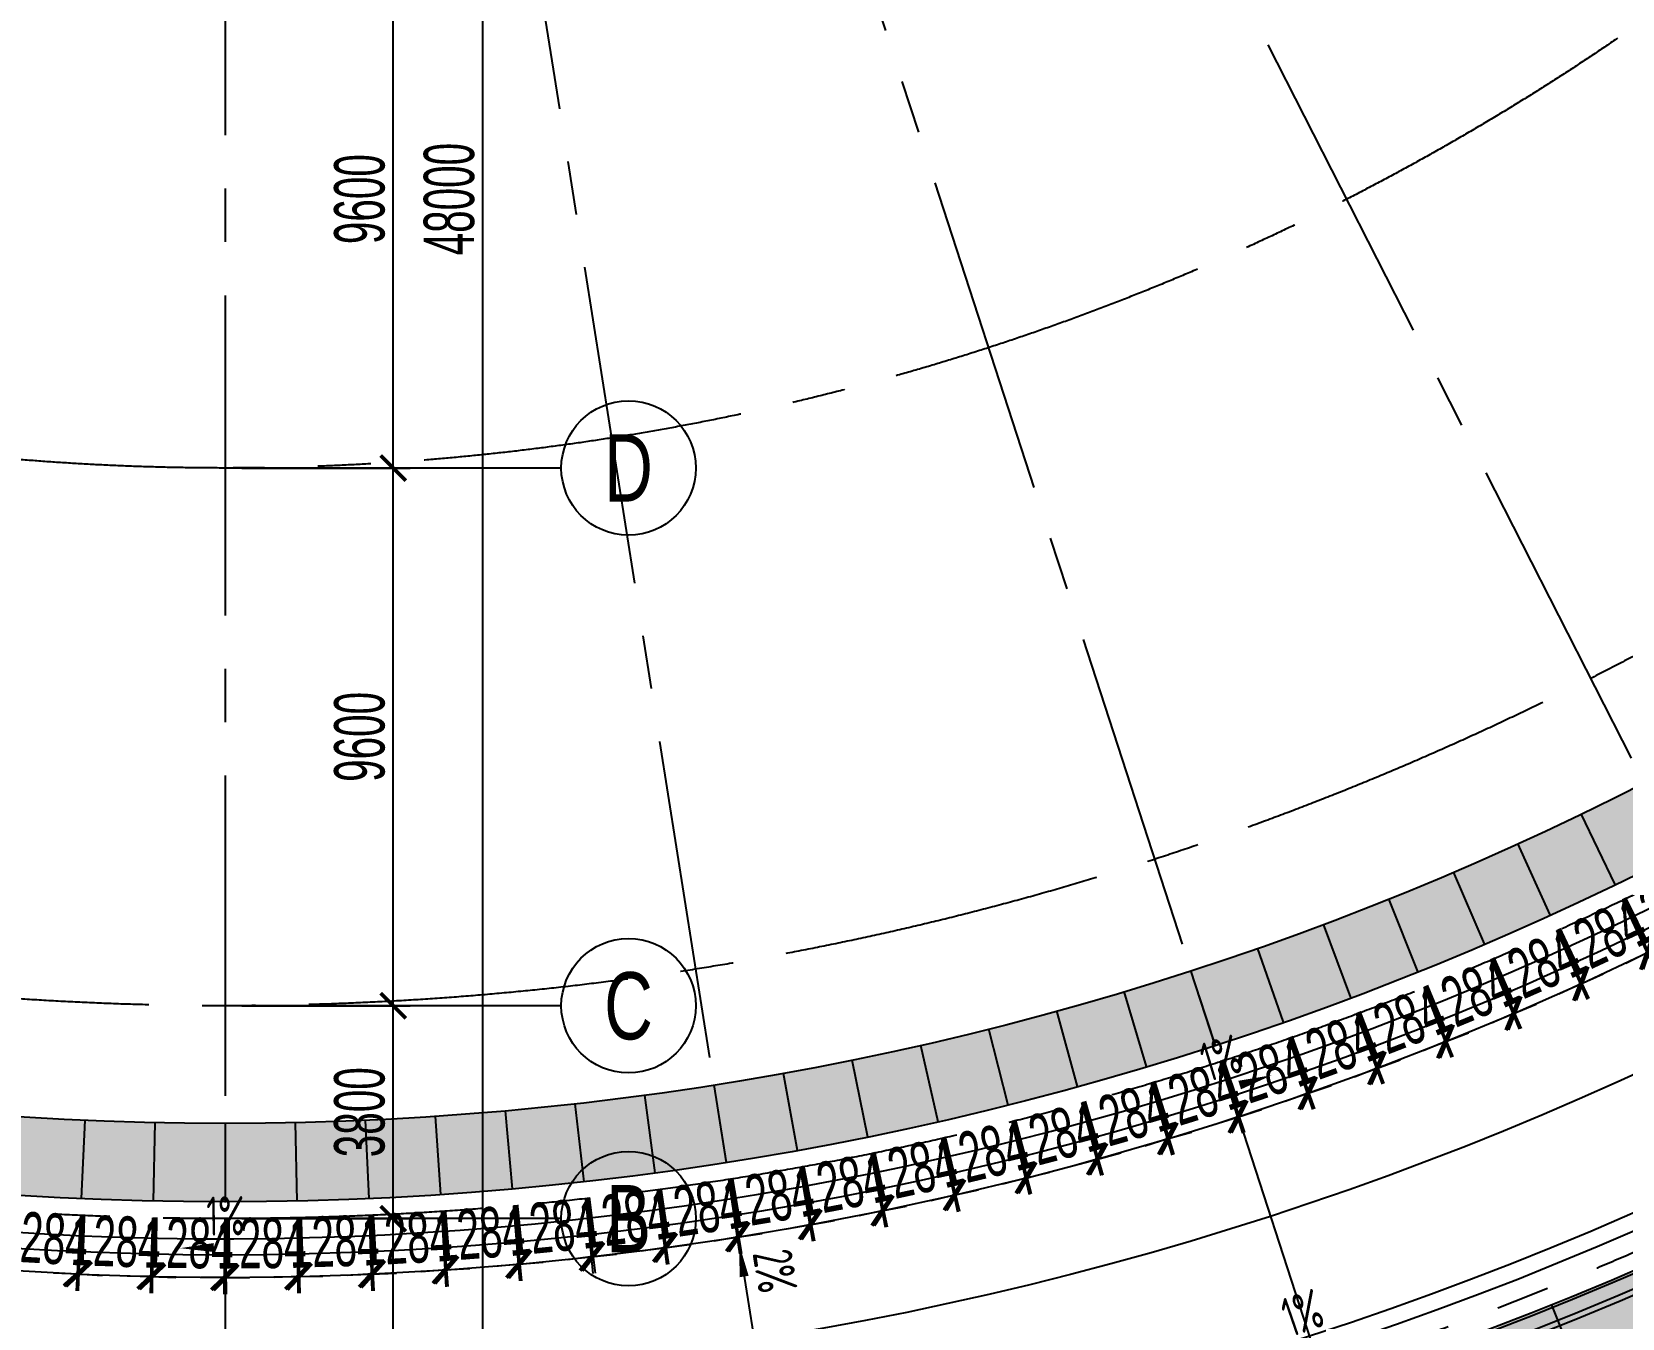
# Model space of a CAD drawing. Extents: x 104132 to 3338343, y -1228862 to 1409848.
# Drawn here: x 1757537 to 1785936, y 31216 to 54180 of the extents above; entities that cross this region are included whole.
import ezdxf
from ezdxf.enums import TextEntityAlignment as Align

# ---------------------------------------------------------------- set-up
doc = ezdxf.new("R2010")
doc.units = 0
doc.linetypes.add('CENTER', pattern=[50.8, 31.75, -6.35, 6.35, -6.35])
doc.linetypes.add('CENTER2', pattern=[28.575, 19.05, -3.175, 3.175, -3.175])
doc.layers.get('0').update_dxf_attribs({"color": 8})
doc.layers.get('Defpoints').update_dxf_attribs({"color": 8})
for name, color, linetype in [('#幕墙线-平面', 8, 'Continuous'), ('#标注', 8, 'Continuous'), ('#轴线', 8, 'CENTER2'), ('A-ROOF-DRAN', 8, 'Continuous'), ('DIM_SYMB', 8, 'Continuous'), ('DOTE', 8, 'CENTER'), ('IEL-FINE', 8, 'Continuous'), ('分水线', 8, 'Continuous'), ('女儿墙', 8, 'Continuous'), ('落水口', 8, 'Continuous')]:
    doc.layers.add(name, color=color, linetype=linetype)
doc.styles.add('JHZX', font='jrs.shx', dxfattribs={"width": 0.6, "bigfont": 'jhz.shx'})
doc.styles.add('XD2008', font='xd-hzs.shx', dxfattribs={"width": 0.7, "bigfont": 'xd-hztxt.shx'})
doc.dimstyles.new('JZBZ-300', dxfattribs={"dimscale": 300, "dimtxt": 3, "dimasz": 1.5, "dimexe": 1, "dimexo": 1, "dimgap": 0.5, "dimtad": 1, "dimdec": 0, "dimdsep": 46, "dimtxsty": 'JHZX', "dimblk1": 'ARCHTICK', "dimblk2": 'ARCHTICK', "dimsah": 1, "dimcen": 0, "dimclrd": 1, "dimclre": 1, "dimclrt": 2, "dimadec": 3, "dimazin": 2, "dimtfac": 1, "dimtdec": 0, "dimtix": 1, "dimtmove": 0, "dimatfit": 3, "dimfxl": 1, "dimtolj": 1, "dimlwd": -1, "dimlwe": -1, "dimarcsym": 1})

# ---------------------------------------------------------------- blocks, each defined once
blk = doc.blocks.new('_ARCHTICK')
at = {"color": 0, "linetype": 'ByBlock', "const_width": 0.15}
blk.add_lwpolyline([(-0.5, -0.5), (0.5, 0.5)], dxfattribs=at)
blk = doc.blocks.new('*D44')
at = {"layer": '#标注', "color": 1, "ltscale": 300, "transparency": 16777216}
for p, q in [((571768, -162646), (576372, -162646)), ((576072, -210646), (576072, -162646)), ((571768, -210646), (576372, -210646))]:
    blk.add_line(p, q, dxfattribs=at)
at = {"layer": 'Defpoints', "color": 0, "ltscale": 300, "transparency": 16777216}
for p in [(571468, -162646), (576072, -162646), (571468, -210646)]:
    blk.add_point(p, dxfattribs=at)
at = {"layer": '#标注', "color": 1, "ltscale": 300, "transparency": 16777216, "xscale": 450, "yscale": 450, "zscale": 450}
for p, rotation in [((576072, -162646), 90), ((576072, -210646), 270)]:
    blk.add_blockref('_ARCHTICK', p, dxfattribs=dict(at, rotation=rotation))
at = {"layer": '#标注', "color": 2, "ltscale": 300, "transparency": 16777216, "insert": (575472, -186646), "char_height": 900, "attachment_point": 5, "rotation": 90, "style": 'JHZX'}
blk.add_mtext('\\A1;48000', dxfattribs=at)
blk = doc.blocks.new('*D45')
at = {"layer": '#标注', "color": 1, "ltscale": 300, "transparency": 16777216}
for p, q in [((571768, -204846), (574772, -204846)), ((574472, -210646), (574472, -204846)), ((571768, -210646), (574772, -210646))]:
    blk.add_line(p, q, dxfattribs=at)
at = {"layer": 'Defpoints', "color": 0, "ltscale": 300, "transparency": 16777216}
for p in [(571468, -204846), (574472, -204846), (571468, -210646)]:
    blk.add_point(p, dxfattribs=at)
at = {"layer": '#标注', "color": 1, "ltscale": 300, "transparency": 16777216, "xscale": 450, "yscale": 450, "zscale": 450}
for p, rotation in [((574472, -204846), 90), ((574472, -210646), 270)]:
    blk.add_blockref('_ARCHTICK', p, dxfattribs=dict(at, rotation=rotation))
at = {"layer": '#标注', "color": 2, "ltscale": 300, "transparency": 16777216, "insert": (573872, -207746), "char_height": 900, "attachment_point": 5, "rotation": 90, "style": 'JHZX'}
blk.add_mtext('\\A1;5800', dxfattribs=at)
blk = doc.blocks.new('*D46')
at = {"layer": '#标注', "color": 1, "ltscale": 300, "transparency": 16777216}
for p, q in [((571768, -201046), (574772, -201046)), ((574472, -204846), (574472, -201046)), ((571768, -204846), (574772, -204846))]:
    blk.add_line(p, q, dxfattribs=at)
at = {"layer": 'Defpoints', "color": 0, "ltscale": 300, "transparency": 16777216}
for p in [(571468, -201046), (574472, -201046), (571468, -204846)]:
    blk.add_point(p, dxfattribs=at)
at = {"layer": '#标注', "color": 1, "ltscale": 300, "transparency": 16777216, "xscale": 450, "yscale": 450, "zscale": 450}
for p, rotation in [((574472, -201046), 90), ((574472, -204846), 270)]:
    blk.add_blockref('_ARCHTICK', p, dxfattribs=dict(at, rotation=rotation))
at = {"layer": '#标注', "color": 2, "ltscale": 300, "transparency": 16777216, "insert": (573872, -202946), "char_height": 900, "attachment_point": 5, "rotation": 90, "style": 'JHZX'}
blk.add_mtext('\\A1;3800', dxfattribs=at)
blk = doc.blocks.new('*D47')
at = {"layer": '#标注', "color": 1, "ltscale": 300, "transparency": 16777216}
for p, q in [((571768, -191446), (574772, -191446)), ((574472, -201046), (574472, -191446)), ((571768, -201046), (574772, -201046))]:
    blk.add_line(p, q, dxfattribs=at)
at = {"layer": 'Defpoints', "color": 0, "ltscale": 300, "transparency": 16777216}
for p in [(571468, -191446), (574472, -191446), (571468, -201046)]:
    blk.add_point(p, dxfattribs=at)
at = {"layer": '#标注', "color": 1, "ltscale": 300, "transparency": 16777216, "xscale": 450, "yscale": 450, "zscale": 450}
for p, rotation in [((574472, -191446), 90), ((574472, -201046), 270)]:
    blk.add_blockref('_ARCHTICK', p, dxfattribs=dict(at, rotation=rotation))
at = {"layer": '#标注', "color": 2, "ltscale": 300, "transparency": 16777216, "insert": (573872, -196246), "char_height": 900, "attachment_point": 5, "rotation": 90, "style": 'JHZX'}
blk.add_mtext('\\A1;9600', dxfattribs=at)
blk = doc.blocks.new('*D48')
at = {"layer": '#标注', "color": 1, "ltscale": 300, "transparency": 16777216}
for p, q in [((571768, -181846), (574772, -181846)), ((574472, -191446), (574472, -181846)), ((571768, -191446), (574772, -191446))]:
    blk.add_line(p, q, dxfattribs=at)
at = {"layer": 'Defpoints', "color": 0, "ltscale": 300, "transparency": 16777216}
for p in [(571468, -181846), (574472, -181846), (571468, -191446)]:
    blk.add_point(p, dxfattribs=at)
at = {"layer": '#标注', "color": 1, "ltscale": 300, "transparency": 16777216, "xscale": 450, "yscale": 450, "zscale": 450}
for p, rotation in [((574472, -181846), 90), ((574472, -191446), 270)]:
    blk.add_blockref('_ARCHTICK', p, dxfattribs=dict(at, rotation=rotation))
at = {"layer": '#标注', "color": 2, "ltscale": 300, "transparency": 16777216, "insert": (573872, -186646), "char_height": 900, "attachment_point": 5, "rotation": 90, "style": 'JHZX'}
blk.add_mtext('\\A1;9600', dxfattribs=at)
blk = doc.blocks.new('*U1047')
blk.add_line((20, 0), (0, 0))
blk.add_circle((24, 0), 4)
at = {"style": 'JHZX', "width": 0.75}
blk.add_attdef('AXES', text='', height=4, dxfattribs=at).set_placement((24, 0), align=Align.MIDDLE_CENTER)
blk = doc.blocks.new('A$C49f573b4')
at = {"layer": '女儿墙'}
for radius in [63900, 63650]:
    blk.add_circle((0, 0), radius, dxfattribs=at)
blk = doc.blocks.new('*U481')
at = {"layer": '#幕墙线-平面', "ltscale": 300}
blk.add_line((63600, -63600), (65000, -63600), dxfattribs=at)
blk = doc.blocks.new('*U482')
at = {"layer": '#幕墙线-平面', "rotation": 291.8571428572317}
blk.add_blockref('*U481', (962191, 60509), dxfattribs=at)
blk = doc.blocks.new('*U483')
at = {"layer": '#幕墙线-平面', "ltscale": 300}
blk.add_line((55800, -55800), (57200, -55800), dxfattribs=at)
blk = doc.blocks.new('*U484')
at = {"layer": '#幕墙线-平面'}
for p, rotation in [((953437, 61042), 295.7142857143567), ((953967, 59908), 294.4285714286428), ((954472, 58762), 293.1428571429284), ((954951, 57605), 291.8571428572143), ((955404, 56438), 290.5714285715002), ((955831, 55261), 289.2857142857858), ((956231, 54074), 288.000000000072), ((956605, 52879), 286.7142857143584), ((956952, 51676), 285.4285714286443), ((957271, 50465), 284.1428571429302), ((957563, 49248), 282.8571428572161), ((957828, 48024), 281.5714285715022), ((958066, 46795), 280.2857142857887), ((958275, 45560), 279.0000000000749), ((958612, 43079), 276.4285714286472), ((958457, 44321), 277.714285714361), ((958906, 34328), 267.4285714285726), ((958948, 35579), 268.7142857142862), ((958962, 36831), 270), ((958948, 38083), 271.2857142857904), ((958906, 39335), 272.5714285715046), ((958836, 40585), 273.857142857219), ((958738, 41833), 275.1428571429331)]:
    blk.add_blockref('*U483', p, dxfattribs=dict(at, rotation=rotation))
blk = doc.blocks.new('*D952')
at = {"layer": '#标注', "color": 1, "ltscale": 300, "transparency": 16777216}
for p, q in [((899298, -20539), (899222, -21885)), ((900579, -20611), (900504, -21957)), ((899239, -21585), (898790, -21560)), ((899239, -21585), (900521, -21657)), ((900521, -21657), (900970, -21682))]:
    blk.add_line(p, q, dxfattribs=at)
at = {"layer": 'Defpoints', "color": 0, "ltscale": 300, "transparency": 16777216}
for p in [(899315, -20239), (900596, -20311), (900521, -21657)]:
    blk.add_point(p, dxfattribs=at)
at = {"layer": '#标注', "color": 1, "ltscale": 300, "transparency": 16777216, "xscale": 450, "yscale": 450, "zscale": 450}
for p, rotation in [((899239, -21585), 356.785714284478), ((900521, -21657), 176.785714284478)]:
    blk.add_blockref('_ARCHTICK', p, dxfattribs=dict(at, rotation=rotation))
at = {"layer": '#标注', "color": 2, "ltscale": 300, "transparency": 16777216, "insert": (899914, -21022), "char_height": 900, "attachment_point": 5, "rotation": 356.7857, "style": 'JHZX'}
blk.add_mtext('\\A1;1284', dxfattribs=at)
blk = doc.blocks.new('*D953')
at = {"layer": '#标注', "color": 1, "ltscale": 300, "transparency": 16777216}
for p, q in [((900586, -20611), (900541, -21958)), ((901869, -20654), (901824, -22001)), ((900551, -21658), (900101, -21643)), ((900551, -21658), (901834, -21702)), ((901834, -21702), (902283, -21717))]:
    blk.add_line(p, q, dxfattribs=at)
at = {"layer": 'Defpoints', "color": 0, "ltscale": 300, "transparency": 16777216}
for p in [(900596, -20311), (901879, -20355), (901834, -21702)]:
    blk.add_point(p, dxfattribs=at)
at = {"layer": '#标注', "color": 1, "ltscale": 300, "transparency": 16777216, "xscale": 450, "yscale": 450, "zscale": 450}
for p, rotation in [((900551, -21658), 358.0714285701914), ((901834, -21702), 178.0714285701914)]:
    blk.add_blockref('_ARCHTICK', p, dxfattribs=dict(at, rotation=rotation))
at = {"layer": '#标注', "color": 2, "ltscale": 300, "transparency": 16777216, "insert": (901212, -21080), "char_height": 900, "attachment_point": 5, "rotation": 358.0714, "style": 'JHZX'}
blk.add_mtext('\\A1;1284', dxfattribs=at)
blk = doc.blocks.new('*D954')
at = {"layer": '#标注', "color": 1, "ltscale": 300, "transparency": 16777216}
for p, q in [((901876, -20655), (901861, -22002)), ((903159, -20669), (903144, -22017)), ((901864, -21702), (901414, -21697)), ((901864, -21702), (903147, -21717)), ((903147, -21717), (903597, -21722))]:
    blk.add_line(p, q, dxfattribs=at)
at = {"layer": 'Defpoints', "color": 0, "ltscale": 300, "transparency": 16777216}
for p in [(901879, -20355), (903162, -20369), (903147, -21717)]:
    blk.add_point(p, dxfattribs=at)
at = {"layer": '#标注', "color": 1, "ltscale": 300, "transparency": 16777216, "xscale": 450, "yscale": 450, "zscale": 450}
for p, rotation in [((901864, -21702), 359.3571428559051), ((903147, -21717), 179.3571428559052)]:
    blk.add_blockref('_ARCHTICK', p, dxfattribs=dict(at, rotation=rotation))
at = {"layer": '#标注', "color": 2, "ltscale": 300, "transparency": 16777216, "insert": (902512, -21109), "char_height": 900, "attachment_point": 5, "rotation": 359.3571, "style": 'JHZX'}
blk.add_mtext('\\A1;1284', dxfattribs=at)
blk = doc.blocks.new('*D955')
at = {"layer": '#标注', "color": 1, "ltscale": 300, "transparency": 16777216}
for p, q in [((903166, -20669), (903181, -22017)), ((904449, -20655), (904464, -22002)), ((903178, -21717), (902728, -21722)), ((903178, -21717), (904461, -21702)), ((904461, -21702), (904911, -21697))]:
    blk.add_line(p, q, dxfattribs=at)
at = {"layer": 'Defpoints', "color": 0, "ltscale": 300, "transparency": 16777216}
for p in [(903162, -20369), (904446, -20355), (904461, -21702)]:
    blk.add_point(p, dxfattribs=at)
at = {"layer": '#标注', "color": 1, "ltscale": 300, "transparency": 16777216, "xscale": 450, "yscale": 450, "zscale": 450}
for p, rotation in [((903178, -21717), 0.6428571416198104), ((904461, -21702), 180.6428571416198)]:
    blk.add_blockref('_ARCHTICK', p, dxfattribs=dict(at, rotation=rotation))
at = {"layer": '#标注', "color": 2, "ltscale": 300, "transparency": 16777216, "insert": (903813, -21109), "char_height": 900, "attachment_point": 5, "rotation": 0.6429, "style": 'JHZX'}
blk.add_mtext('\\A1;1284', dxfattribs=at)
blk = doc.blocks.new('*D956')
at = {"layer": '#标注', "color": 1, "ltscale": 300, "transparency": 16777216}
for p, q in [((904456, -20654), (904501, -22001)), ((905739, -20611), (905784, -21958)), ((904491, -21702), (904042, -21717)), ((904491, -21702), (905774, -21658)), ((905774, -21658), (906224, -21643))]:
    blk.add_line(p, q, dxfattribs=at)
at = {"layer": 'Defpoints', "color": 0, "ltscale": 300, "transparency": 16777216}
for p in [(904446, -20355), (905729, -20311), (905774, -21658)]:
    blk.add_point(p, dxfattribs=at)
at = {"layer": '#标注', "color": 1, "ltscale": 300, "transparency": 16777216, "xscale": 450, "yscale": 450, "zscale": 450}
for p, rotation in [((904491, -21702), 1.928571427333452), ((905774, -21658), 181.9285714273335)]:
    blk.add_blockref('_ARCHTICK', p, dxfattribs=dict(at, rotation=rotation))
at = {"layer": '#标注', "color": 2, "ltscale": 300, "transparency": 16777216, "insert": (905113, -21080), "char_height": 900, "attachment_point": 5, "rotation": 1.9286, "style": 'JHZX'}
blk.add_mtext('\\A1;1284', dxfattribs=at)
blk = doc.blocks.new('*D957')
at = {"layer": '#标注', "color": 1, "ltscale": 300, "transparency": 16777216}
for p, q in [((905746, -20611), (905821, -21957)), ((907027, -20539), (907103, -21885)), ((907086, -21585), (907535, -21560)), ((905804, -21657), (905355, -21682)), ((905804, -21657), (907086, -21585))]:
    blk.add_line(p, q, dxfattribs=at)
at = {"layer": 'Defpoints', "color": 0, "ltscale": 300, "transparency": 16777216}
for p in [(905729, -20311), (907010, -20239), (907086, -21585)]:
    blk.add_point(p, dxfattribs=at)
at = {"layer": '#标注', "color": 1, "ltscale": 300, "transparency": 16777216, "xscale": 450, "yscale": 450, "zscale": 450}
for p, rotation in [((905804, -21657), 3.214285713047973), ((907086, -21585), 183.214285713048)]:
    blk.add_blockref('_ARCHTICK', p, dxfattribs=dict(at, rotation=rotation))
at = {"layer": '#标注', "color": 2, "ltscale": 300, "transparency": 16777216, "insert": (906411, -21022), "char_height": 900, "attachment_point": 5, "rotation": 3.2143, "style": 'JHZX'}
blk.add_mtext('\\A1;1284', dxfattribs=at)
blk = doc.blocks.new('*D958')
at = {"layer": '#标注', "color": 1, "ltscale": 300, "transparency": 16777216}
for p, q in [((908313, -20438), (908419, -21781)), ((907034, -20538), (907140, -21882)), ((907116, -21583), (908396, -21482)), ((908396, -21482), (908844, -21447)), ((907116, -21583), (906667, -21618))]:
    blk.add_line(p, q, dxfattribs=at)
at = {"layer": 'Defpoints', "color": 0, "ltscale": 300, "transparency": 16777216}
for p in [(908290, -20139), (907010, -20239), (908396, -21482)]:
    blk.add_point(p, dxfattribs=at)
at = {"layer": '#标注', "color": 1, "ltscale": 300, "transparency": 16777216, "xscale": 450, "yscale": 450, "zscale": 450}
for p, rotation in [((908396, -21482), 184.4999999987624), ((907116, -21583), 4.499999998762334)]:
    blk.add_blockref('_ARCHTICK', p, dxfattribs=dict(at, rotation=rotation))
at = {"layer": '#标注', "color": 2, "ltscale": 300, "transparency": 16777216, "insert": (907709, -20934), "char_height": 900, "attachment_point": 5, "rotation": 4.5, "style": 'JHZX'}
blk.add_mtext('\\A1;1284', dxfattribs=at)
blk = doc.blocks.new('*D959')
at = {"layer": '#标注', "color": 1, "ltscale": 300, "transparency": 16777216}
for p, q in [((908320, -20437), (908456, -21778)), ((909597, -20308), (909733, -21649)), ((908426, -21480), (907978, -21525)), ((908426, -21480), (909703, -21350)), ((909703, -21350), (910150, -21305))]:
    blk.add_line(p, q, dxfattribs=at)
at = {"layer": 'Defpoints', "color": 0, "ltscale": 300, "transparency": 16777216}
for p in [(908290, -20139), (909567, -20009), (909703, -21350)]:
    blk.add_point(p, dxfattribs=at)
at = {"layer": '#标注', "color": 1, "ltscale": 300, "transparency": 16777216, "xscale": 450, "yscale": 450, "zscale": 450}
for p, rotation in [((908426, -21480), 5.785714284475816), ((909703, -21350), 185.7857142844758)]:
    blk.add_blockref('_ARCHTICK', p, dxfattribs=dict(at, rotation=rotation))
at = {"layer": '#标注', "color": 2, "ltscale": 300, "transparency": 16777216, "insert": (909004, -20818), "char_height": 900, "attachment_point": 5, "rotation": 5.7857, "style": 'JHZX'}
blk.add_mtext('\\A1;1284', dxfattribs=at)
blk = doc.blocks.new('*D960')
at = {"layer": '#标注', "color": 1, "ltscale": 300, "transparency": 16777216}
for p, q in [((910878, -20149), (911043, -21487)), ((909604, -20307), (909770, -21645)), ((909733, -21347), (911007, -21189)), ((911007, -21189), (911453, -21133)), ((909733, -21347), (909286, -21402))]:
    blk.add_line(p, q, dxfattribs=at)
at = {"layer": 'Defpoints', "color": 0, "ltscale": 300, "transparency": 16777216}
for p in [(910841, -19851), (909567, -20009), (911007, -21189)]:
    blk.add_point(p, dxfattribs=at)
at = {"layer": '#标注', "color": 1, "ltscale": 300, "transparency": 16777216, "xscale": 450, "yscale": 450, "zscale": 450}
for p, rotation in [((911007, -21189), 187.0714285701906), ((909733, -21347), 7.071428570190577)]:
    blk.add_blockref('_ARCHTICK', p, dxfattribs=dict(at, rotation=rotation))
at = {"layer": '#标注', "color": 2, "ltscale": 300, "transparency": 16777216, "insert": (910296, -20672), "char_height": 900, "attachment_point": 5, "rotation": 7.0714, "style": 'JHZX'}
blk.add_mtext('\\A1;1284', dxfattribs=at)
blk = doc.blocks.new('*D961')
at = {"layer": '#标注', "color": 1, "ltscale": 300, "transparency": 16777216}
for p, q in [((910884, -20148), (911080, -21482)), ((912154, -19962), (912350, -21295)), ((911037, -21185), (912306, -20998)), ((912306, -20998), (912752, -20933)), ((911037, -21185), (910591, -21250))]:
    blk.add_line(p, q, dxfattribs=at)
at = {"layer": 'Defpoints', "color": 0, "ltscale": 300, "transparency": 16777216}
for p in [(910841, -19851), (912111, -19665), (912306, -20998)]:
    blk.add_point(p, dxfattribs=at)
at = {"layer": '#标注', "color": 1, "ltscale": 300, "transparency": 16777216, "xscale": 450, "yscale": 450, "zscale": 450}
for p, rotation in [((912306, -20998), 188.3571428559043), ((911037, -21185), 8.357142855904298)]:
    blk.add_blockref('_ARCHTICK', p, dxfattribs=dict(at, rotation=rotation))
at = {"layer": '#标注', "color": 2, "ltscale": 300, "transparency": 16777216, "insert": (911584, -20498), "char_height": 900, "attachment_point": 5, "rotation": 8.3571, "style": 'JHZX'}
blk.add_mtext('\\A1;1284', dxfattribs=at)
blk = doc.blocks.new('*D962')
at = {"layer": '#标注', "color": 1, "ltscale": 300, "transparency": 16777216}
for p, q in [((913426, -19745), (913652, -21074)), ((912161, -19960), (912387, -21289)), ((913602, -20778), (914045, -20703)), ((912336, -20993), (911893, -21069)), ((912336, -20993), (913602, -20778))]:
    blk.add_line(p, q, dxfattribs=at)
at = {"layer": 'Defpoints', "color": 0, "ltscale": 300, "transparency": 16777216}
for p in [(913376, -19450), (912111, -19665), (913602, -20778)]:
    blk.add_point(p, dxfattribs=at)
at = {"layer": '#标注', "color": 1, "ltscale": 300, "transparency": 16777216, "xscale": 450, "yscale": 450, "zscale": 450}
for p, rotation in [((912336, -20993), 9.642857141618979), ((913602, -20778), 189.6428571416189)]:
    blk.add_blockref('_ARCHTICK', p, dxfattribs=dict(at, rotation=rotation))
at = {"layer": '#标注', "color": 2, "ltscale": 300, "transparency": 16777216, "insert": (912868, -20294), "char_height": 900, "attachment_point": 5, "rotation": 9.6429, "style": 'JHZX'}
blk.add_mtext('\\A1;1284', dxfattribs=at)
blk = doc.blocks.new('*D963')
at = {"layer": '#标注', "color": 1, "ltscale": 300, "transparency": 16777216}
for p, q in [((914693, -19501), (914949, -20824)), ((913433, -19744), (913688, -21068)), ((914892, -20530), (915334, -20444)), ((913631, -20773), (914892, -20530)), ((913631, -20773), (913190, -20858))]:
    blk.add_line(p, q, dxfattribs=at)
at = {"layer": 'Defpoints', "color": 0, "ltscale": 300, "transparency": 16777216}
for p in [(914636, -19206), (913376, -19450), (914892, -20530)]:
    blk.add_point(p, dxfattribs=at)
at = {"layer": '#标注', "color": 1, "ltscale": 300, "transparency": 16777216, "xscale": 450, "yscale": 450, "zscale": 450}
for p, rotation in [((914892, -20530), 190.9285714273316), ((913631, -20773), 10.92857142733158)]:
    blk.add_blockref('_ARCHTICK', p, dxfattribs=dict(at, rotation=rotation))
at = {"layer": '#标注', "color": 2, "ltscale": 300, "transparency": 16777216, "insert": (914148, -20062), "char_height": 900, "attachment_point": 5, "rotation": 10.9286, "style": 'JHZX'}
blk.add_mtext('\\A1;1284', dxfattribs=at)
blk = doc.blocks.new('*D964')
at = {"layer": '#标注', "color": 1, "ltscale": 300, "transparency": 16777216}
for p, q in [((915954, -19228), (916239, -20545)), ((914700, -19500), (914985, -20817)), ((916176, -20252), (916616, -20157)), ((914921, -20524), (916176, -20252)), ((914921, -20524), (914482, -20619))]:
    blk.add_line(p, q, dxfattribs=at)
at = {"layer": 'Defpoints', "color": 0, "ltscale": 300, "transparency": 16777216}
for p in [(915891, -18935), (914636, -19206), (916176, -20252)]:
    blk.add_point(p, dxfattribs=at)
at = {"layer": '#标注', "color": 1, "ltscale": 300, "transparency": 16777216, "xscale": 450, "yscale": 450, "zscale": 450}
for p, rotation in [((916176, -20252), 192.2142857130465), ((914921, -20524), 12.2142857130465)]:
    blk.add_blockref('_ARCHTICK', p, dxfattribs=dict(at, rotation=rotation))
at = {"layer": '#标注', "color": 2, "ltscale": 300, "transparency": 16777216, "insert": (915422, -19801), "char_height": 900, "attachment_point": 5, "rotation": 12.2143, "style": 'JHZX'}
blk.add_mtext('\\A1;1284', dxfattribs=at)
blk = doc.blocks.new('*D965')
at = {"layer": '#标注', "color": 1, "ltscale": 300, "transparency": 16777216}
for p, q in [((917209, -18927), (917523, -20237)), ((915961, -19227), (916275, -20537)), ((917453, -19946), (917891, -19841)), ((916205, -20245), (917453, -19946)), ((916205, -20245), (915768, -20350))]:
    blk.add_line(p, q, dxfattribs=at)
at = {"layer": 'Defpoints', "color": 0, "ltscale": 300, "transparency": 16777216}
for p in [(917139, -18635), (915891, -18935), (917453, -19946)]:
    blk.add_point(p, dxfattribs=at)
at = {"layer": '#标注', "color": 1, "ltscale": 300, "transparency": 16777216, "xscale": 450, "yscale": 450, "zscale": 450}
for p, rotation in [((917453, -19946), 193.4999999987619), ((916205, -20245), 13.4999999987619)]:
    blk.add_blockref('_ARCHTICK', p, dxfattribs=dict(at, rotation=rotation))
at = {"layer": '#标注', "color": 2, "ltscale": 300, "transparency": 16777216, "insert": (916689, -19512), "char_height": 900, "attachment_point": 5, "rotation": 13.5, "style": 'JHZX'}
blk.add_mtext('\\A1;1284', dxfattribs=at)
blk = doc.blocks.new('*D966')
at = {"layer": '#标注', "color": 1, "ltscale": 300, "transparency": 16777216}
for p, q in [((918456, -18598), (918800, -19901)), ((917215, -18925), (917559, -20228)), ((918724, -19611), (919159, -19496)), ((917483, -19938), (918724, -19611)), ((917483, -19938), (917048, -20053))]:
    blk.add_line(p, q, dxfattribs=at)
at = {"layer": 'Defpoints', "color": 0, "ltscale": 300, "transparency": 16777216}
for p in [(918380, -18308), (917139, -18635), (918724, -19611)]:
    blk.add_point(p, dxfattribs=at)
at = {"layer": '#标注', "color": 1, "ltscale": 300, "transparency": 16777216, "xscale": 450, "yscale": 450, "zscale": 450}
for p, rotation in [((918724, -19611), 194.7857142844752), ((917483, -19938), 14.78571428447514)]:
    blk.add_blockref('_ARCHTICK', p, dxfattribs=dict(at, rotation=rotation))
at = {"layer": '#标注', "color": 2, "ltscale": 300, "transparency": 16777216, "insert": (917950, -19194), "char_height": 900, "attachment_point": 5, "rotation": 14.7857, "style": 'JHZX'}
blk.add_mtext('\\A1;1284', dxfattribs=at)
blk = doc.blocks.new('*D967')
at = {"layer": '#标注', "color": 1, "ltscale": 300, "transparency": 16777216}
for p, q in [((919696, -18241), (920069, -19536)), ((918463, -18596), (918836, -19891)), ((918753, -19603), (919986, -19247)), ((919986, -19247), (920419, -19123)), ((918753, -19603), (918320, -19727))]:
    blk.add_line(p, q, dxfattribs=at)
at = {"layer": 'Defpoints', "color": 0, "ltscale": 300, "transparency": 16777216}
for p in [(919613, -17952), (918380, -18308), (919986, -19247)]:
    blk.add_point(p, dxfattribs=at)
at = {"layer": '#标注', "color": 1, "ltscale": 300, "transparency": 16777216, "xscale": 450, "yscale": 450, "zscale": 450}
for p, rotation in [((919986, -19247), 196.0714285701889), ((918753, -19603), 16.07142857018895)]:
    blk.add_blockref('_ARCHTICK', p, dxfattribs=dict(at, rotation=rotation))
at = {"layer": '#标注', "color": 2, "ltscale": 300, "transparency": 16777216, "insert": (919203, -18849), "char_height": 900, "attachment_point": 5, "rotation": 16.0714, "style": 'JHZX'}
blk.add_mtext('\\A1;1284', dxfattribs=at)
blk = doc.blocks.new('*D968')
at = {"layer": '#标注', "color": 1, "ltscale": 300, "transparency": 16777216}
for p, q in [((920928, -17856), (921330, -19142)), ((919703, -18239), (920105, -19525)), ((921240, -18856), (921670, -18722)), ((920015, -19239), (921240, -18856)), ((920015, -19239), (919586, -19373))]:
    blk.add_line(p, q, dxfattribs=at)
at = {"layer": 'Defpoints', "color": 0, "ltscale": 300, "transparency": 16777216}
for p in [(920838, -17569), (919613, -17952), (921240, -18856)]:
    blk.add_point(p, dxfattribs=at)
at = {"layer": '#标注', "color": 1, "ltscale": 300, "transparency": 16777216, "xscale": 450, "yscale": 450, "zscale": 450}
for p, rotation in [((921240, -18856), 197.3571428559039), ((920015, -19239), 17.35714285590387)]:
    blk.add_blockref('_ARCHTICK', p, dxfattribs=dict(at, rotation=rotation))
at = {"layer": '#标注', "color": 2, "ltscale": 300, "transparency": 16777216, "insert": (920449, -18475), "char_height": 900, "attachment_point": 5, "rotation": 17.3571, "style": 'JHZX'}
blk.add_mtext('\\A1;1284', dxfattribs=at)
blk = doc.blocks.new('*D969')
at = {"layer": '#标注', "color": 1, "ltscale": 300, "transparency": 16777216}
for p, q in [((922150, -17443), (922581, -18720)), ((920934, -17854), (921365, -19131)), ((921269, -18846), (922485, -18436)), ((922485, -18436), (922912, -18292)), ((921269, -18846), (920843, -18990))]:
    blk.add_line(p, q, dxfattribs=at)
at = {"layer": 'Defpoints', "color": 0, "ltscale": 300, "transparency": 16777216}
for p in [(922054, -17159), (920838, -17569), (922485, -18436)]:
    blk.add_point(p, dxfattribs=at)
at = {"layer": '#标注', "color": 1, "ltscale": 300, "transparency": 16777216, "xscale": 450, "yscale": 450, "zscale": 450}
for p, rotation in [((922485, -18436), 198.6428571416168), ((921269, -18846), 18.64285714161679)]:
    blk.add_blockref('_ARCHTICK', p, dxfattribs=dict(at, rotation=rotation))
at = {"layer": '#标注', "color": 2, "ltscale": 300, "transparency": 16777216, "insert": (921685, -18073), "char_height": 900, "attachment_point": 5, "rotation": 18.6429, "style": 'JHZX'}
blk.add_mtext('\\A1;1284', dxfattribs=at)
blk = doc.blocks.new('*D970')
at = {"layer": '#标注', "color": 1, "ltscale": 300, "transparency": 16777216}
for p, q in [((923363, -17004), (923823, -18271)), ((922157, -17441), (922616, -18708)), ((923721, -17989), (924144, -17835)), ((922514, -18426), (923721, -17989)), ((922514, -18426), (922091, -18580))]:
    blk.add_line(p, q, dxfattribs=at)
at = {"layer": 'Defpoints', "color": 0, "ltscale": 300, "transparency": 16777216}
for p in [(923261, -16722), (922054, -17159), (923721, -17989)]:
    blk.add_point(p, dxfattribs=at)
at = {"layer": '#标注', "color": 1, "ltscale": 300, "transparency": 16777216, "xscale": 450, "yscale": 450, "zscale": 450}
for p, rotation in [((923721, -17989), 199.9285714273316), ((922514, -18426), 19.92857142733163)]:
    blk.add_blockref('_ARCHTICK', p, dxfattribs=dict(at, rotation=rotation))
at = {"layer": '#标注', "color": 2, "ltscale": 300, "transparency": 16777216, "insert": (922913, -17643), "char_height": 900, "attachment_point": 5, "rotation": 19.9286, "style": 'JHZX'}
blk.add_mtext('\\A1;1284', dxfattribs=at)
blk = doc.blocks.new('*D971')
at = {"layer": '#标注', "color": 1, "ltscale": 300, "transparency": 16777216}
for p, q in [((924566, -16537), (925054, -17793)), ((923370, -17001), (923857, -18258)), ((923749, -17978), (924945, -17514)), ((924945, -17514), (925365, -17351)), ((923749, -17978), (923329, -18141))]:
    blk.add_line(p, q, dxfattribs=at)
at = {"layer": 'Defpoints', "color": 0, "ltscale": 300, "transparency": 16777216}
for p in [(924458, -16257), (923261, -16722), (924945, -17514)]:
    blk.add_point(p, dxfattribs=at)
at = {"layer": '#标注', "color": 1, "ltscale": 300, "transparency": 16777216, "xscale": 450, "yscale": 450, "zscale": 450}
for p, rotation in [((924945, -17514), 201.2142857130432), ((923749, -17978), 21.21428571304319)]:
    blk.add_blockref('_ARCHTICK', p, dxfattribs=dict(at, rotation=rotation))
at = {"layer": '#标注', "color": 2, "ltscale": 300, "transparency": 16777216, "insert": (924130, -17186), "char_height": 900, "attachment_point": 5, "rotation": 21.2143, "style": 'JHZX'}
blk.add_mtext('\\A1;1284', dxfattribs=at)
blk = doc.blocks.new('*D972')
at = {"layer": '#标注', "color": 1, "ltscale": 300, "transparency": 16777216}
for p, q in [((925758, -16043), (926274, -17288)), ((924572, -16534), (925088, -17779)), ((924973, -17502), (926159, -17011)), ((926159, -17011), (926575, -16839)), ((924973, -17502), (924558, -17675))]:
    blk.add_line(p, q, dxfattribs=at)
at = {"layer": 'Defpoints', "color": 0, "ltscale": 300, "transparency": 16777216}
for p in [(925644, -15766), (924458, -16257), (926159, -17011)]:
    blk.add_point(p, dxfattribs=at)
at = {"layer": '#标注', "color": 1, "ltscale": 300, "transparency": 16777216, "xscale": 450, "yscale": 450, "zscale": 450}
for p, rotation in [((926159, -17011), 202.4999999987601), ((924973, -17502), 22.49999999876003)]:
    blk.add_blockref('_ARCHTICK', p, dxfattribs=dict(at, rotation=rotation))
at = {"layer": '#标注', "color": 2, "ltscale": 300, "transparency": 16777216, "insert": (925337, -16702), "char_height": 900, "attachment_point": 5, "rotation": 22.5, "style": 'JHZX'}
blk.add_mtext('\\A1;1284', dxfattribs=at)
blk = doc.blocks.new('*D973')
at = {"layer": '#标注', "color": 1, "ltscale": 300, "transparency": 16777216}
for p, q in [((926939, -15523), (927483, -16756)), ((925765, -16040), (926308, -17274)), ((927362, -16482), (927773, -16300)), ((926187, -16999), (927362, -16482)), ((926187, -16999), (925775, -17181))]:
    blk.add_line(p, q, dxfattribs=at)
at = {"layer": 'Defpoints', "color": 0, "ltscale": 300, "transparency": 16777216}
for p in [(926818, -15248), (925644, -15766), (927362, -16482)]:
    blk.add_point(p, dxfattribs=at)
at = {"layer": '#标注', "color": 1, "ltscale": 300, "transparency": 16777216, "xscale": 450, "yscale": 450, "zscale": 450}
for p, rotation in [((927362, -16482), 203.785714284472), ((926187, -16999), 23.78571428447207)]:
    blk.add_blockref('_ARCHTICK', p, dxfattribs=dict(at, rotation=rotation))
at = {"layer": '#标注', "color": 2, "ltscale": 300, "transparency": 16777216, "insert": (926532, -16191), "char_height": 900, "attachment_point": 5, "rotation": 23.7857, "style": 'JHZX'}
blk.add_mtext('\\A1;1284', dxfattribs=at)
blk = doc.blocks.new('*D974')
at = {"layer": '#标注', "color": 1, "ltscale": 300, "transparency": 16777216}
for p, q in [((928108, -14976), (928679, -16197)), ((926945, -15520), (927516, -16741)), ((928552, -15925), (928959, -15734)), ((927389, -16469), (928552, -15925)), ((927389, -16469), (926982, -16660))]:
    blk.add_line(p, q, dxfattribs=at)
at = {"layer": 'Defpoints', "color": 0, "ltscale": 300, "transparency": 16777216}
for p in [(927981, -14704), (926818, -15248), (928552, -15925)]:
    blk.add_point(p, dxfattribs=at)
at = {"layer": '#标注', "color": 1, "ltscale": 300, "transparency": 16777216, "xscale": 450, "yscale": 450, "zscale": 450}
for p, rotation in [((928552, -15925), 205.0714285701885), ((927389, -16469), 25.07142857018851)]:
    blk.add_blockref('_ARCHTICK', p, dxfattribs=dict(at, rotation=rotation))
at = {"layer": '#标注', "color": 2, "ltscale": 300, "transparency": 16777216, "insert": (927716, -15654), "char_height": 900, "attachment_point": 5, "rotation": 25.0714, "style": 'JHZX'}
blk.add_mtext('\\A1;1284', dxfattribs=at)
blk = doc.blocks.new('*D975')
at = {"layer": '#标注', "color": 1, "ltscale": 300, "transparency": 16777216}
for p, q in [((929264, -14403), (929862, -15611)), ((928114, -14973), (928712, -16181)), ((929729, -15342), (930132, -15142)), ((928579, -15912), (929729, -15342)), ((928579, -15912), (928176, -16112))]:
    blk.add_line(p, q, dxfattribs=at)
at = {"layer": 'Defpoints', "color": 0, "ltscale": 300, "transparency": 16777216}
for p in [(929131, -14135), (927981, -14704), (929729, -15342)]:
    blk.add_point(p, dxfattribs=at)
at = {"layer": '#标注', "color": 1, "ltscale": 300, "transparency": 16777216, "xscale": 450, "yscale": 450, "zscale": 450}
for p, rotation in [((929729, -15342), 206.357142855899), ((928579, -15912), 26.35714285589904)]:
    blk.add_blockref('_ARCHTICK', p, dxfattribs=dict(at, rotation=rotation))
at = {"layer": '#标注', "color": 2, "ltscale": 300, "transparency": 16777216, "insert": (928888, -15089), "char_height": 900, "attachment_point": 5, "rotation": 26.3571, "style": 'JHZX'}
blk.add_mtext('\\A1;1284', dxfattribs=at)
blk = doc.blocks.new('轴网20240313')
at = {"layer": '#标注', "ltscale": 300}
blk.add_circle((571467.9, -147345.9), 64700, dxfattribs=at)
at = {"layer": '#轴线', "ltscale": 300}
for p, q in [((578413.9, -160978.3), (602203, -207667)), ((576195.8, -161897.1), (592388.3, -211732.4)), ((571467.9, -162645.9), (571467.9, -215045.9)), ((573861.3, -162457.5), (582058.5, -214212.4))]:
    blk.add_line(p, q, dxfattribs=at)
for radius in [64700, 63300, 57500, 53700, 44100]:
    blk.add_circle((571467.9, -147345.9), radius, dxfattribs=at)
at = {"layer": '#标注', "xscale": 300.0000000000001, "yscale": 300.0000000000001, "rotation": 359.9999999999977}
for p, values in [((571472.3, -191445.9), {'AXES': 'D'}), ((571472.3, -201045.9), {'AXES': 'C'}), ((571472.3, -204845.9), {'AXES': 'B'})]:
    blk.add_blockref('*U1047', p, dxfattribs=at).add_auto_attribs(values)
at = {"layer": '#标注', "ltscale": 300}
for p1, p2, distance, picture, middle in [((571467.9, -210645.9), (571467.9, -162645.9), -4604.4, '*D44', (575472.3, -186645.9)), ((571467.9, -191445.9), (571467.9, -181845.9), -3004.4, '*D48', (573872.3, -186645.9)), ((571467.9, -201045.9), (571467.9, -191445.9), -3004.4, '*D47', (573872.3, -196245.9)), ((571467.9, -204845.9), (571467.9, -201045.9), -3004.4, '*D46', (573872.3, -202945.9)), ((571467.9, -210645.9), (571467.9, -204845.9), -3004.4, '*D45', (573872.3, -207745.9))]:
    dim = blk.add_aligned_dim(p1=p1, p2=p2, distance=distance, dimstyle='JZBZ-300', dxfattribs=at)
    dim.commit()
    dim.dimension.update_dxf_attribs({"geometry": picture, "text_midpoint": middle})
blk = doc.blocks.new('ERTQWE')
at = {"layer": '#标注', "ltscale": 300}
for p1, p2, distance, picture, middle in [((927980.6, -14704.4), (929130.7, -14134.5), -1347.8, '*D975', (928887.7, -15089.5)), ((926818, -15248.3), (927980.6, -14704.4), -1347.8, '*D974', (927716.2, -15653.6)), ((925643.5156, -15765.93), (926818.0302, -15248.2571), -1347.78, '*D973', (926532.3654, -16191.3573)), ((924457.7, -16257.1), (925643.5, -15765.9), -1347.8, '*D972', (925336.8, -16702.4)), ((923261.1, -16721.6), (924457.7, -16257.1), -1347.8, '*D971', (924130, -17186.5)), ((922054.4, -17159.1), (923261.1, -16721.6), -1347.8, '*D970', (922912.7, -17643.3)), ((920838.2558, -17569.3741), (922054.4461, -17159.0679), -1347.78, '*D969', (921685.3924, -18072.7647)), ((919613.2, -17952.3), (920838.3, -17569.4), -1347.8, '*D968', (920448.8, -18474.6)), ((918379.8, -18307.6), (919613.2, -17952.3), -1347.8, '*D967', (919203.5, -18848.5)), ((917138.8, -18635.2), (918379.8, -18307.6), -1347.8, '*D966', (917950.1, -19194.4)), ((915890.7, -18934.8), (917138.8, -18635.2), -1347.8, '*D965', (916689.3, -19512.1)), ((914636.2, -19206.4), (915890.7, -18934.8), -1347.8, '*D964', (915421.6, -19801.4)), ((913375.9, -19449.7), (914636.2, -19206.4), -1347.8, '*D963', (914147.8, -20062.3)), ((912110.5, -19664.7), (913375.9, -19449.7), -1347.8, '*D962', (912868.5, -20294.4)), ((909566.8518, -20009.2798), (910840.6266, -19851.2678), -1347.78, '*D960', (910295.7958, -20672.3658)), ((910840.6, -19851.3), (912110.5, -19664.7), -1347.8, '*D961', (911584.3, -20497.8)), ((907010.3, -20239.4), (908289.9, -20138.7), -1347.8, '*D958', (907708.7, -20934.5)), ((908289.9, -20138.7), (909566.9, -20009.3), -1347.8, '*D959', (909003.7, -20817.9)), ((899314.7, -20239.4), (900596.2, -20311.3), -1347.8, '*D952', (899913.5, -21022)), ((900596.2, -20311.3), (901879, -20354.5), -1347.8, '*D953', (901212.5, -21080.3)), ((901879, -20354.5), (903162.5, -20368.9), -1347.8, '*D954', (902512.4, -21109.5)), ((903162.4838, -20368.9414), (904445.941, -20354.5404), -1347.78, '*D955', (903812.6023, -21109.4739)), ((904445.9, -20354.5), (905728.8, -20311.3), -1347.8, '*D956', (905112.5, -21080.3)), ((905728.8, -20311.3), (907010.3, -20239.4), -1347.8, '*D957', (906411.4, -21022))]:
    dim = blk.add_aligned_dim(p1=p1, p2=p2, distance=distance, dimstyle='JZBZ-300', dxfattribs=at)
    dim.commit()
    dim.dimension.update_dxf_attribs({"geometry": picture, "text_midpoint": middle})
blk = doc.blocks.new('QWEDSG')
at = {"layer": 'IEL-FINE', "ltscale": 300}
h = blk.add_hatch(dxfattribs=at)
h.set_pattern_fill('DOTS', color=256, scale=200)
h.set_pattern_definition([(0, (838162.48, -28168.94), (158.75, 317.5), [0, -317.5])])
edge = h.paths.add_edge_path(flags=17)
edge.add_arc((903162, 36831), 63600, 0, 360)
edge = h.paths.add_edge_path()
edge.add_arc((903162, 36831), 65000, 0, 360)
h = blk.add_hatch(dxfattribs=at)
h.set_pattern_fill('DOTS', color=256, scale=200)
h.set_pattern_definition([(0, (845962.48, -20368.94), (158.75, 317.5), [0, -317.5])])
edge = h.paths.add_edge_path(flags=17)
edge.add_arc((903162, 36831), 55800, 0, 360)
edge = h.paths.add_edge_path()
edge.add_arc((903162, 36831), 57200, 0, 360)
at = {"layer": '#幕墙线-平面'}
for radius in [65000, 64000, 63600, 57200, 55800]:
    blk.add_circle((903162, 36831), radius, dxfattribs=at)
for name in ['ERTQWE', '*U482', '*U484']:
    blk.add_blockref(name, (0, 0), dxfattribs=at)

msp = doc.modelspace()

# ---------------------------------------------------------------- linework, layer by layer
at = {"layer": 'A-ROOF-DRAN'}
for radius in [62950, 62650, 58150]:
    msp.add_circle((1760988, 90493), radius, dxfattribs=at)
msp.add_arc((1760988, 90493), 57850, 71.70287, 331.36515, dxfattribs=at)
at = {"layer": 'DIM_SYMB'}
for points in [[(1778150, 35087, 0, 0, 0), (1779679, 35553, 0, 160, 0), (1779105, 35378, 0, 0, 0)], [(1761787, 32496, 0, 0, 0), (1760188, 32466, 0, 160, 0), (1760788, 32477, 0, 0, 0)], [(1770342, 31429, 0, 0, 0), (1770164, 32552, 0, 160, 0), (1770258, 31960, 0, 0, 0)]]:
    msp.add_lwpolyline(points, format="xyseb", dxfattribs=at)
at = {"layer": '分水线'}
msp.add_lwpolyline([(1770037, 33355), (1770084, 33059)], dxfattribs=at)
msp.add_circle((1760988, 90493), 60400, dxfattribs=at)
at = {"layer": '落水口'}
msp.add_arc((1761055, 90471), 63950, 296.9552, 117.0448, dxfattribs=at)

# ---------------------------------------------------------------- block references
at = {"layer": '#幕墙线-平面'}
msp.add_blockref('QWEDSG', (857825, 53662), dxfattribs=at)
at = {"layer": '#幕墙线-平面', "ltscale": 300}
msp.add_blockref('A$C49f573b4', (1760988, 90493), dxfattribs=at)
at = {"layer": 'DOTE'}
msp.add_blockref('轴网20240313', (1189520, 237839), dxfattribs=at)

# ---------------------------------------------------------------- texts
at = {"layer": 'DIM_SYMB', "style": 'XD2008', "width": 0.7}
for s, rotation, p in [('1%%%', 16.9222, (1778547, 35428)), ('1%%%', 1.0778, (1760663, 32685)), ('2%%%', 279, (1770405, 32377)), ('1%%%', 19.0778, (1780019, 30872))]:
    msp.add_text(s, height=700, rotation=rotation, dxfattribs=at).set_placement(p)

doc.saveas('drawing.dxf')
